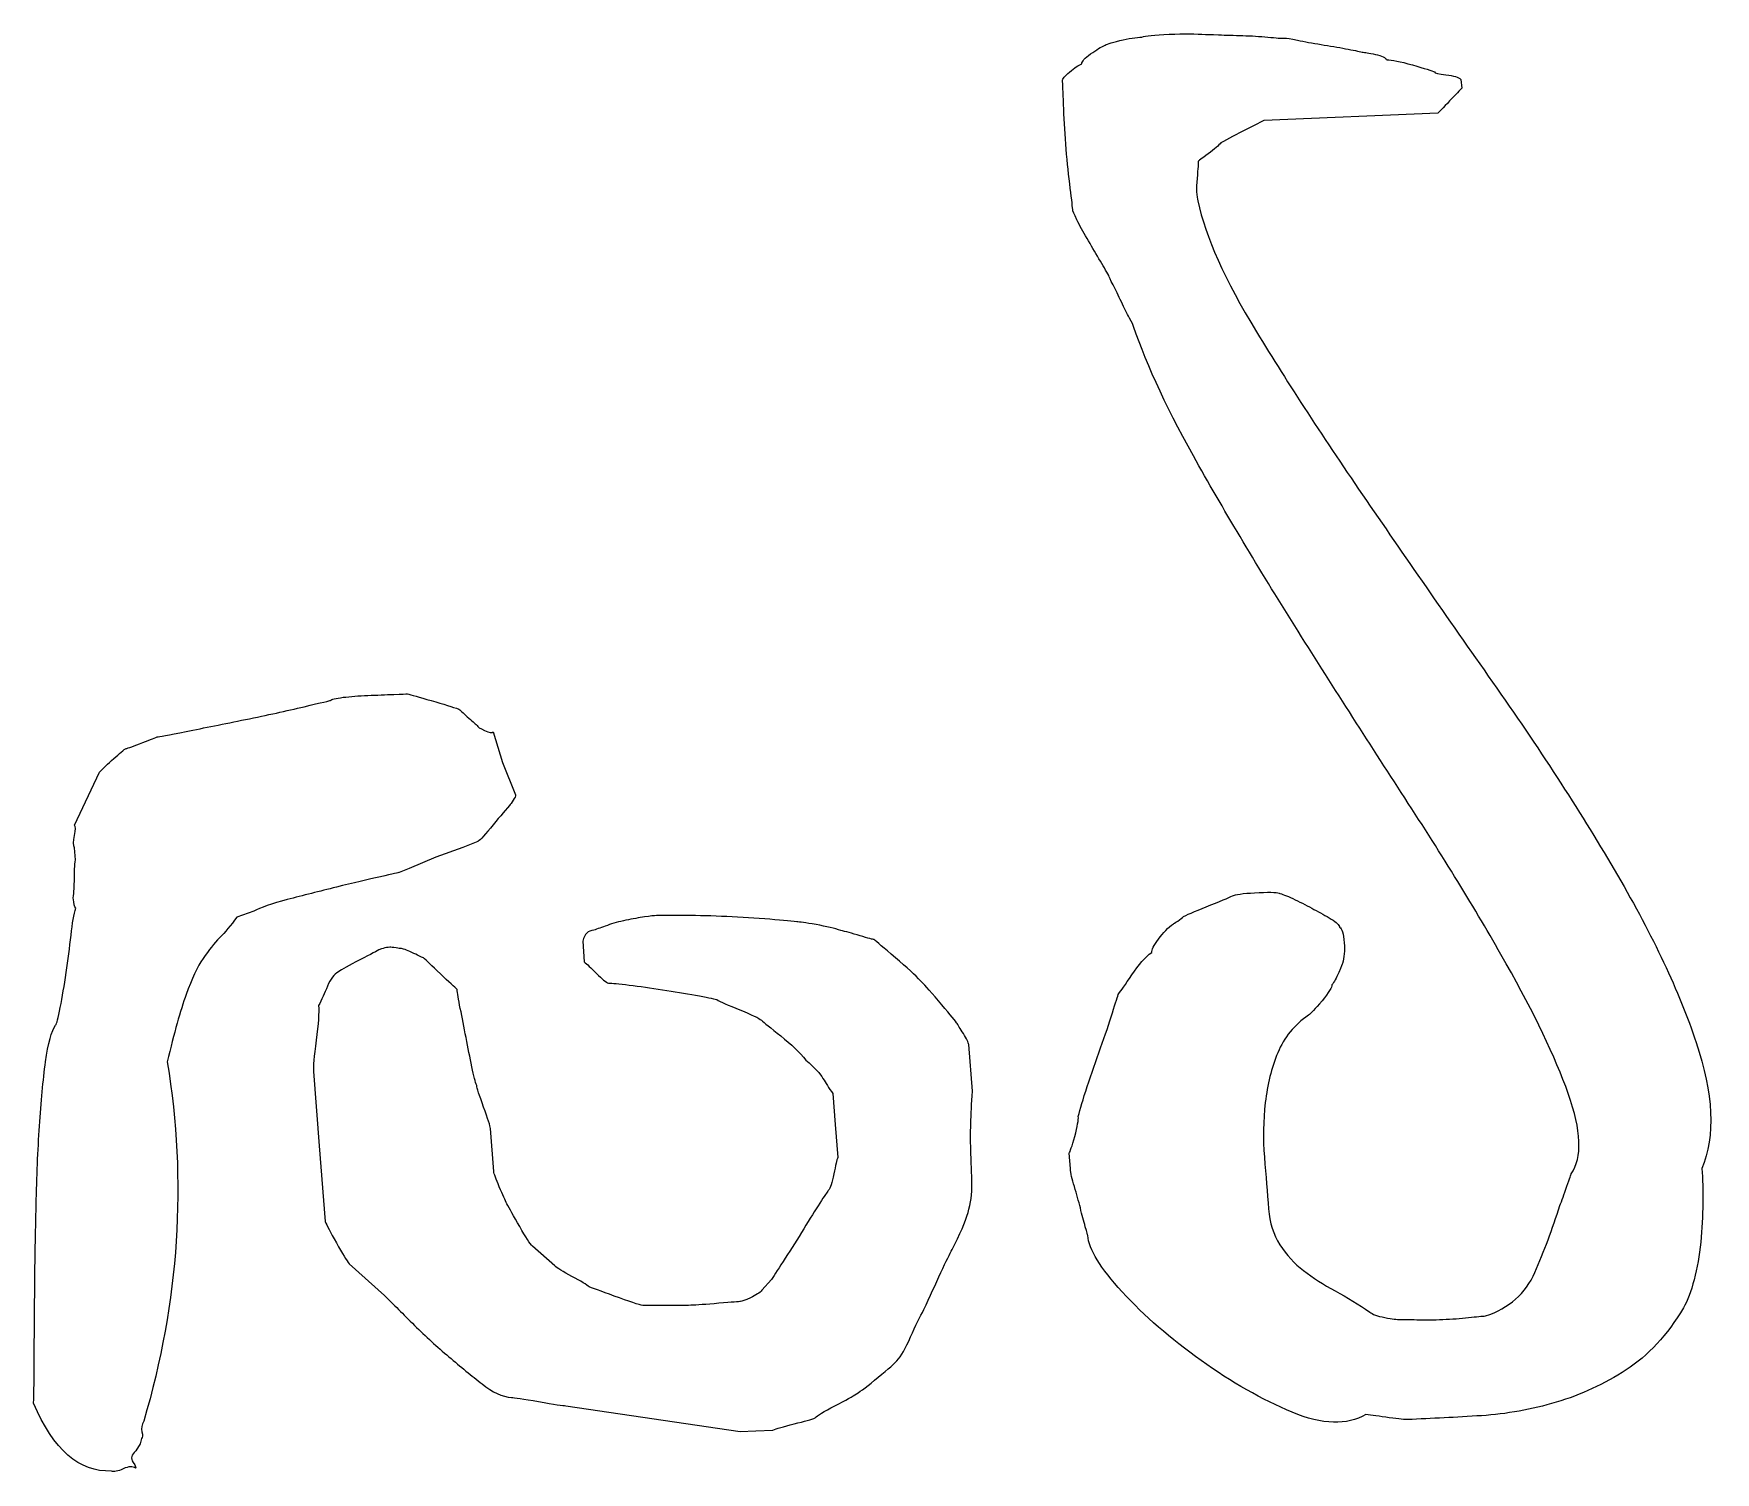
# Model space of a CAD drawing. Header units: centimetres. Extents: x -16.1 to 18, y -12.1 to -8.
# Drawn here: x -12.25 to -8.134, y -12.025 to -8.505 of the extents above; entities that cross this region are included whole.
import ezdxf

# ---------------------------------------------------------------- set-up
doc = ezdxf.new("R2010")
doc.units = ezdxf.units.CM
doc.header["$MEASUREMENT"] = 0
doc.layers.add('Layer 1', color=7, linetype='Continuous')

msp = doc.modelspace()

# ---------------------------------------------------------------- linework, layer by layer
at = {"layer": 'Layer 1', "color": 15}
for points, knots in [([(-8.98987, -11.88285), (-8.9756, -11.885), (-8.95636, -11.88775), (-8.93221, -11.89093), (-8.93221, -11.89093), (-8.90806, -11.89428), (-8.89319, -11.89575), (-8.88752, -11.89549), (-8.88752, -11.89549), (-8.82865, -11.89308), (-8.76832, -11.8899), (-8.70678, -11.88603), (-8.70678, -11.88603), (-8.64508, -11.88208), (-8.58406, -11.87108), (-8.52356, -11.85311), (-8.52356, -11.85311), (-8.46305, -11.83507), (-8.40599, -11.80868), (-8.35237, -11.77405), (-8.35237, -11.77405), (-8.29882, -11.73941), (-8.25216, -11.68879), (-8.21237, -11.62219), (-8.21237, -11.62219), (-8.20249, -11.60483), (-8.19372, -11.58188), (-8.18615, -11.55335), (-8.18615, -11.55335), (-8.17851, -11.5249), (-8.17318, -11.49423), (-8.17008, -11.46166), (-8.17008, -11.46166), (-8.16708, -11.42909), (-8.16536, -11.39728), (-8.16493, -11.36618), (-8.16493, -11.36618), (-8.16458, -11.33507), (-8.16536, -11.30696), (-8.16742, -11.28161), (-8.16742, -11.28161), (-8.13424, -11.20117), (-8.1388, -11.0983), (-8.18108, -10.973), (-8.18108, -10.973), (-8.22329, -10.84769), (-8.28748, -10.71131), (-8.37368, -10.56384), (-8.37368, -10.56384), (-8.45988, -10.41627), (-8.55845, -10.26364), (-8.66932, -10.10586), (-8.66932, -10.10586), (-8.78027, -9.94806), (-8.88657, -9.79501), (-8.98824, -9.64675), (-8.98824, -9.64675), (-9.09, -9.49842), (-9.17963, -9.36101), (-9.25715, -9.23425), (-9.25715, -9.23425), (-9.33468, -9.10765), (-9.38236, -9.00092), (-9.4005, -8.91411), (-9.4005, -8.91411), (-9.4042, -8.90294), (-9.40498, -8.88464), (-9.40274, -8.85911), (-9.40274, -8.85911), (-9.4005, -8.83367), (-9.39947, -8.81949), (-9.39973, -8.81666), (-9.39973, -8.81666), (-9.39973, -8.81666), (-9.39174, -8.81073), (-9.37575, -8.79878), (-9.37575, -8.79878), (-9.35985, -8.78684), (-9.34928, -8.7779), (-9.34412, -8.77205), (-9.34412, -8.77205), (-9.32796, -8.76295), (-9.30631, -8.75143), (-9.27923, -8.73759), (-9.27923, -8.73759), (-9.25225, -8.72384), (-9.23868, -8.71688), (-9.23868, -8.71688), (-9.23868, -8.71688), (-9.23868, -8.71688), (-8.81361, -8.69943), (-8.81361, -8.69943), (-8.81361, -8.69943), (-8.81361, -8.69943), (-8.80588, -8.69136), (-8.79015, -8.6752), (-8.79015, -8.6752), (-8.7746, -8.65904), (-8.76283, -8.64658), (-8.75508, -8.63781), (-8.75508, -8.63781), (-8.75508, -8.63781), (-8.75681, -8.61668), (-8.75681, -8.61668), (-8.75681, -8.61668), (-8.76283, -8.61134), (-8.77511, -8.60747), (-8.7935, -8.60549), (-8.7935, -8.60549), (-8.81197, -8.60344), (-8.82135, -8.60095), (-8.82161, -8.59811), (-8.82161, -8.59811), (-8.82736, -8.59561), (-8.84541, -8.58995), (-8.87566, -8.58127), (-8.87566, -8.58127), (-8.90591, -8.57267), (-8.92663, -8.56855), (-8.93789, -8.56906), (-8.93789, -8.56906), (-8.94114, -8.56356), (-8.9506, -8.559), (-8.96633, -8.5554), (-8.96633, -8.5554), (-8.98214, -8.55179), (-8.9928, -8.55015), (-8.99847, -8.55041), (-8.99847, -8.55041), (-9.00707, -8.54792), (-9.02072, -8.54492), (-9.03921, -8.54147), (-9.03921, -8.54147), (-9.05776, -8.53795), (-9.0778, -8.5346), (-9.09911, -8.53125), (-9.09911, -8.53125), (-9.12051, -8.52789), (-9.13984, -8.52437), (-9.15695, -8.52085), (-9.15695, -8.52085), (-9.17413, -8.51733), (-9.18409, -8.51569), (-9.18693, -8.51578), (-9.18693, -8.51578), (-9.19528, -8.51612), (-9.20945, -8.51526), (-9.22931, -8.51319), (-9.22931, -8.51319), (-9.24925, -8.51131), (-9.2697, -8.50994), (-9.29093, -8.50942), (-9.29093, -8.50942), (-9.31198, -8.50882), (-9.33184, -8.5083), (-9.35005, -8.50762), (-9.35005, -8.50762), (-9.36845, -8.50692), (-9.37902, -8.50667), (-9.38186, -8.50684), (-9.38186, -8.50684), (-9.40454, -8.50486), (-9.4341, -8.50469), (-9.47054, -8.50624), (-9.47054, -8.50624), (-9.50698, -8.5077), (-9.52933, -8.51002), (-9.53749, -8.51319), (-9.53749, -8.51319), (-9.55158, -8.5138), (-9.56963, -8.51664), (-9.59181, -8.5218), (-9.59181, -8.5218), (-9.6139, -8.52695), (-9.62618, -8.53099), (-9.62884, -8.53392), (-9.62884, -8.53392), (-9.63701, -8.537), (-9.64853, -8.54388), (-9.66313, -8.55437), (-9.66313, -8.55437), (-9.67774, -8.56476), (-9.68488, -8.57284), (-9.68445, -8.57852), (-9.68445, -8.57852), (-9.69261, -8.5817), (-9.70266, -8.5884), (-9.71444, -8.59879), (-9.71444, -8.59879), (-9.72639, -8.60911), (-9.73215, -8.61573), (-9.73189, -8.61856), (-9.73189, -8.61856), (-9.73129, -8.62699), (-9.73052, -8.64667), (-9.7294, -8.67777), (-9.7294, -8.67777), (-9.72836, -8.70881), (-9.72647, -8.74111), (-9.7238, -8.77489), (-9.7238, -8.77489), (-9.72123, -8.80866), (-9.71797, -8.84106), (-9.71418, -8.87192), (-9.71418, -8.87192), (-9.71031, -8.90285), (-9.70791, -8.92391), (-9.70705, -8.93517), (-9.70705, -8.93517), (-9.7068, -8.93801), (-9.70344, -8.94625), (-9.69666, -8.96017), (-9.69666, -8.96017), (-9.68995, -8.97401), (-9.6817, -8.98923), (-9.6719, -9.00572), (-9.6719, -9.00572), (-9.6622, -9.02231), (-9.65248, -9.03881), (-9.64277, -9.05531), (-9.64277, -9.05531), (-9.63306, -9.07182), (-9.6249, -9.08565), (-9.61836, -9.09665), (-9.61836, -9.09665), (-9.61818, -9.09949), (-9.61476, -9.10714), (-9.60813, -9.1195), (-9.60813, -9.1195), (-9.60152, -9.13197), (-9.59481, -9.14581), (-9.58794, -9.16102), (-9.58794, -9.16102), (-9.58115, -9.17632), (-9.57444, -9.18946), (-9.56801, -9.20047), (-9.56801, -9.20047), (-9.56147, -9.21147), (-9.5582, -9.21843), (-9.55794, -9.22127), (-9.55794, -9.22127), (-9.52494, -9.31872), (-9.47166, -9.43234), (-9.39809, -9.56194), (-9.39809, -9.56194), (-9.32461, -9.69162), (-9.24366, -9.82663), (-9.15522, -9.96697), (-9.15522, -9.96697), (-9.0668, -10.10732), (-8.97698, -10.24766), (-8.88571, -10.38783), (-8.88571, -10.38783), (-8.79445, -10.52817), (-8.71452, -10.65889), (-8.64586, -10.78031), (-8.64586, -10.78031), (-8.57719, -10.90175), (-8.52666, -11.00772), (-8.49426, -11.09812), (-8.49426, -11.09812), (-8.46176, -11.18845), (-8.45945, -11.25411), (-8.48721, -11.29467), (-8.48721, -11.29467), (-8.48721, -11.29467), (-8.49064, -11.30472), (-8.49752, -11.32476), (-8.49752, -11.32476), (-8.5044, -11.34478), (-8.51024, -11.36059), (-8.51488, -11.37202), (-8.51488, -11.37202), (-8.53292, -11.42926), (-8.5533, -11.48383), (-8.57599, -11.53547), (-8.57599, -11.53547), (-8.59867, -11.58721), (-8.63872, -11.62271), (-8.69638, -11.64204), (-8.69638, -11.64204), (-8.70473, -11.64238), (-8.71873, -11.64368), (-8.73824, -11.64591), (-8.73824, -11.64591), (-8.75784, -11.64815), (-8.7788, -11.6497), (-8.80123, -11.65056), (-8.80123, -11.65056), (-8.82366, -11.6515), (-8.84481, -11.65167), (-8.86457, -11.65116), (-8.86457, -11.65116), (-8.88425, -11.65047), (-8.89835, -11.65038), (-8.90677, -11.65073), (-8.90677, -11.65073), (-8.91244, -11.6509), (-8.92448, -11.64927), (-8.94312, -11.64583), (-8.94312, -11.64583), (-8.96169, -11.64238), (-8.97397, -11.63792), (-8.97999, -11.63251), (-8.97999, -11.63251), (-9.00681, -11.61386), (-9.0349, -11.59667), (-9.0643, -11.58094), (-9.0643, -11.58094), (-9.09369, -11.56521), (-9.11965, -11.54862), (-9.14208, -11.53118), (-9.14208, -11.53118), (-9.16459, -11.51373), (-9.18385, -11.49268), (-9.19983, -11.46793), (-9.19983, -11.46793), (-9.21581, -11.44317), (-9.22518, -11.41396), (-9.22784, -11.38018), (-9.22784, -11.38018), (-9.23093, -11.34073), (-9.2342, -11.29854), (-9.23782, -11.25351), (-9.23782, -11.25351), (-9.24134, -11.20847), (-9.24065, -11.16395), (-9.23566, -11.12004), (-9.23566, -11.12004), (-9.2306, -11.07604), (-9.22045, -11.03539), (-9.20508, -10.99809), (-9.20508, -10.99809), (-9.18968, -10.96079), (-9.16468, -10.93011), (-9.12995, -10.90604), (-9.12995, -10.90604), (-9.12463, -10.90296), (-9.11355, -10.89127), (-9.09687, -10.87081), (-9.09687, -10.87081), (-9.0802, -10.85036), (-9.07203, -10.83729), (-9.07246, -10.83171), (-9.07246, -10.83171), (-9.0673, -10.82577), (-9.06181, -10.81572), (-9.05587, -10.80137), (-9.05587, -10.80137), (-9.04995, -10.78703), (-9.04694, -10.77988), (-9.04694, -10.77988), (-9.04694, -10.77988), (-9.04248, -10.76553), (-9.04101, -10.74852), (-9.04256, -10.72884), (-9.04256, -10.72884), (-9.04436, -10.70631), (-9.04814, -10.69387), (-9.05399, -10.6912), (-9.05399, -10.6912), (-9.05442, -10.68552), (-9.06129, -10.67882), (-9.07453, -10.67083), (-9.07453, -10.67083), (-9.08785, -10.66292), (-9.10186, -10.6551), (-9.11655, -10.6472), (-9.11655, -10.6472), (-9.13125, -10.63928), (-9.14663, -10.63147), (-9.1627, -10.62374), (-9.1627, -10.62374), (-9.17886, -10.61591), (-9.19115, -10.61076), (-9.19983, -10.60826), (-9.19983, -10.60826), (-9.20284, -10.6056), (-9.21985, -10.60482), (-9.25071, -10.60612), (-9.25071, -10.60612), (-9.28147, -10.60732), (-9.30244, -10.60973), (-9.31344, -10.61291), (-9.31344, -10.61291), (-9.31886, -10.616), (-9.33725, -10.62382), (-9.36862, -10.63636), (-9.36862, -10.63636), (-9.39998, -10.64891), (-9.4225, -10.65828), (-9.43599, -10.66455), (-9.43599, -10.66455), (-9.43866, -10.66739), (-9.44321, -10.67118), (-9.44992, -10.67573), (-9.44992, -10.67573), (-9.45662, -10.6802), (-9.45997, -10.68244), (-9.45997, -10.68244), (-9.45997, -10.68244), (-9.47338, -10.69146), (-9.48567, -10.70401), (-9.49719, -10.71998), (-9.49719, -10.71998), (-9.50853, -10.73597), (-9.51403, -10.7468), (-9.5136, -10.75239), (-9.5136, -10.75239), (-9.5295, -10.76433), (-9.54574, -10.78263), (-9.56207, -10.80731), (-9.56207, -10.80731), (-9.5784, -10.83206), (-9.58923, -10.84726), (-9.59429, -10.85311), (-9.59429, -10.85311), (-9.5967, -10.85886), (-9.60186, -10.87468), (-9.60968, -10.90029), (-9.60968, -10.90029), (-9.6175, -10.92607), (-9.62713, -10.95469), (-9.63882, -10.98623), (-9.63882, -10.98623), (-9.65042, -11.01777), (-9.66125, -11.04923), (-9.67147, -11.08076), (-9.67147, -11.08076), (-9.68161, -11.11222), (-9.68891, -11.13646), (-9.69322, -11.15364), (-9.69322, -11.15364), (-9.69253, -11.16206), (-9.69545, -11.17839), (-9.70198, -11.20272), (-9.70198, -11.20272), (-9.7086, -11.22695), (-9.71307, -11.24053), (-9.71573, -11.24345), (-9.71573, -11.24345), (-9.71573, -11.24345), (-9.71272, -11.28143), (-9.71272, -11.28143), (-9.71272, -11.28143), (-9.71177, -11.29269), (-9.70852, -11.30739), (-9.70284, -11.32552), (-9.70284, -11.32552), (-9.69726, -11.34366), (-9.69236, -11.3611), (-9.68823, -11.37786), (-9.68823, -11.37786), (-9.68411, -11.39463), (-9.68007, -11.41), (-9.67611, -11.42393), (-9.67611, -11.42393), (-9.67225, -11.43785), (-9.67027, -11.44489), (-9.67027, -11.44489), (-9.67027, -11.44489), (-9.66761, -11.47867), (-9.63932, -11.52482), (-9.58553, -11.58326), (-9.58553, -11.58326), (-9.53165, -11.64178), (-9.46744, -11.69765), (-9.39294, -11.75111), (-9.39294, -11.75111), (-9.31834, -11.80447), (-9.24391, -11.84659), (-9.16975, -11.87743), (-9.16975, -11.87743), (-9.09558, -11.90829), (-9.0356, -11.91), (-8.98987, -11.88285)], [0, 0, 0, 0, 0.0083333, 0.0083333, 0.0083333, 0.0083333, 0.0166667, 0.0166667, 0.0166667, 0.0166667, 0.025, 0.025, 0.025, 0.025, 0.0333333, 0.0333333, 0.0333333, 0.0333333, 0.0416667, 0.0416667, 0.0416667, 0.0416667, 0.05, 0.05, 0.05, 0.05, 0.0583333, 0.0583333, 0.0583333, 0.0583333, 0.0666667, 0.0666667, 0.0666667, 0.0666667, 0.075, 0.075, 0.075, 0.075, 0.0833333, 0.0833333, 0.0833333, 0.0833333, 0.0916667, 0.0916667, 0.0916667, 0.0916667, 0.1, 0.1, 0.1, 0.1, 0.1083333, 0.1083333, 0.1083333, 0.1083333, 0.1166667, 0.1166667, 0.1166667, 0.1166667, 0.125, 0.125, 0.125, 0.125, 0.1333333, 0.1333333, 0.1333333, 0.1333333, 0.1416667, 0.1416667, 0.1416667, 0.1416667, 0.15, 0.15, 0.15, 0.15, 0.1583333, 0.1583333, 0.1583333, 0.1583333, 0.1666667, 0.1666667, 0.1666667, 0.1666667, 0.175, 0.175, 0.175, 0.175, 0.1833333, 0.1833333, 0.1833333, 0.1833333, 0.1916667, 0.1916667, 0.1916667, 0.1916667, 0.2, 0.2, 0.2, 0.2, 0.2083333, 0.2083333, 0.2083333, 0.2083333, 0.2166667, 0.2166667, 0.2166667, 0.2166667, 0.225, 0.225, 0.225, 0.225, 0.2333333, 0.2333333, 0.2333333, 0.2333333, 0.2416667, 0.2416667, 0.2416667, 0.2416667, 0.25, 0.25, 0.25, 0.25, 0.2583333, 0.2583333, 0.2583333, 0.2583333, 0.2666667, 0.2666667, 0.2666667, 0.2666667, 0.275, 0.275, 0.275, 0.275, 0.2833333, 0.2833333, 0.2833333, 0.2833333, 0.2916667, 0.2916667, 0.2916667, 0.2916667, 0.3, 0.3, 0.3, 0.3, 0.3083333, 0.3083333, 0.3083333, 0.3083333, 0.3166667, 0.3166667, 0.3166667, 0.3166667, 0.325, 0.325, 0.325, 0.325, 0.3333333, 0.3333333, 0.3333333, 0.3333333, 0.3416667, 0.3416667, 0.3416667, 0.3416667, 0.35, 0.35, 0.35, 0.35, 0.3583333, 0.3583333, 0.3583333, 0.3583333, 0.3666667, 0.3666667, 0.3666667, 0.3666667, 0.375, 0.375, 0.375, 0.375, 0.3833333, 0.3833333, 0.3833333, 0.3833333, 0.3916667, 0.3916667, 0.3916667, 0.3916667, 0.4, 0.4, 0.4, 0.4, 0.4083333, 0.4083333, 0.4083333, 0.4083333, 0.4166667, 0.4166667, 0.4166667, 0.4166667, 0.425, 0.425, 0.425, 0.425, 0.4333333, 0.4333333, 0.4333333, 0.4333333, 0.4416667, 0.4416667, 0.4416667, 0.4416667, 0.45, 0.45, 0.45, 0.45, 0.4583333, 0.4583333, 0.4583333, 0.4583333, 0.4666667, 0.4666667, 0.4666667, 0.4666667, 0.475, 0.475, 0.475, 0.475, 0.4833333, 0.4833333, 0.4833333, 0.4833333, 0.4916667, 0.4916667, 0.4916667, 0.4916667, 0.5, 0.5, 0.5, 0.5, 0.5083333, 0.5083333, 0.5083333, 0.5083333, 0.5166667, 0.5166667, 0.5166667, 0.5166667, 0.525, 0.525, 0.525, 0.525, 0.5333333, 0.5333333, 0.5333333, 0.5333333, 0.5416667, 0.5416667, 0.5416667, 0.5416667, 0.55, 0.55, 0.55, 0.55, 0.5583333, 0.5583333, 0.5583333, 0.5583333, 0.5666667, 0.5666667, 0.5666667, 0.5666667, 0.575, 0.575, 0.575, 0.575, 0.5833333, 0.5833333, 0.5833333, 0.5833333, 0.5916667, 0.5916667, 0.5916667, 0.5916667, 0.6, 0.6, 0.6, 0.6, 0.6083333, 0.6083333, 0.6083333, 0.6083333, 0.6166667, 0.6166667, 0.6166667, 0.6166667, 0.625, 0.625, 0.625, 0.625, 0.6333333, 0.6333333, 0.6333333, 0.6333333, 0.6416667, 0.6416667, 0.6416667, 0.6416667, 0.65, 0.65, 0.65, 0.65, 0.6583333, 0.6583333, 0.6583333, 0.6583333, 0.6666667, 0.6666667, 0.6666667, 0.6666667, 0.675, 0.675, 0.675, 0.675, 0.6833333, 0.6833333, 0.6833333, 0.6833333, 0.6916667, 0.6916667, 0.6916667, 0.6916667, 0.7, 0.7, 0.7, 0.7, 0.7083333, 0.7083333, 0.7083333, 0.7083333, 0.7166667, 0.7166667, 0.7166667, 0.7166667, 0.725, 0.725, 0.725, 0.725, 0.7333333, 0.7333333, 0.7333333, 0.7333333, 0.7416667, 0.7416667, 0.7416667, 0.7416667, 0.75, 0.75, 0.75, 0.75, 0.7583333, 0.7583333, 0.7583333, 0.7583333, 0.7666667, 0.7666667, 0.7666667, 0.7666667, 0.775, 0.775, 0.775, 0.775, 0.7833333, 0.7833333, 0.7833333, 0.7833333, 0.7916667, 0.7916667, 0.7916667, 0.7916667, 0.8, 0.8, 0.8, 0.8, 0.8083333, 0.8083333, 0.8083333, 0.8083333, 0.8166667, 0.8166667, 0.8166667, 0.8166667, 0.825, 0.825, 0.825, 0.825, 0.8333333, 0.8333333, 0.8333333, 0.8333333, 0.8416667, 0.8416667, 0.8416667, 0.8416667, 0.85, 0.85, 0.85, 0.85, 0.8583333, 0.8583333, 0.8583333, 0.8583333, 0.8666667, 0.8666667, 0.8666667, 0.8666667, 0.875, 0.875, 0.875, 0.875, 0.8833333, 0.8833333, 0.8833333, 0.8833333, 0.8916667, 0.8916667, 0.8916667, 0.8916667, 0.9, 0.9, 0.9, 0.9, 0.9083333, 0.9083333, 0.9083333, 0.9083333, 0.9166667, 0.9166667, 0.9166667, 0.9166667, 0.925, 0.925, 0.925, 0.925, 0.9333333, 0.9333333, 0.9333333, 0.9333333, 0.9416667, 0.9416667, 0.9416667, 0.9416667, 0.95, 0.95, 0.95, 0.95, 0.9583333, 0.9583333, 0.9583333, 0.9583333, 0.9666667, 0.9666667, 0.9666667, 0.9666667, 0.975, 0.975, 0.975, 0.975, 0.9833333, 0.9833333, 0.9833333, 0.9833333, 1, 1, 1, 1]), ([(-12.05942, -12.02139), (-12.05367, -12.02405), (-12.04395, -12.02216), (-12.03029, -12.01597), (-12.03029, -12.01597), (-12.0168, -12.00979), (-12.00691, -12.00935), (-12.00089, -12.01476), (-12.00089, -12.01476), (-11.99814, -12.01468), (-11.99986, -12.00987), (-12.00632, -12.00016), (-12.00632, -12.00016), (-12.01267, -11.99053), (-12.01051, -11.98133), (-11.99995, -11.9724), (-11.99995, -11.9724), (-11.99995, -11.9724), (-11.98869, -11.95496), (-11.98869, -11.95496), (-11.98869, -11.95496), (-11.98869, -11.95496), (-11.98551, -11.94216), (-11.98551, -11.94216), (-11.98551, -11.94216), (-11.98294, -11.93923), (-11.98268, -11.93364), (-11.98466, -11.92514), (-11.98466, -11.92514), (-11.9868, -11.9168), (-11.98533, -11.90829), (-11.98044, -11.8996), (-11.98044, -11.8996), (-11.89373, -11.60517), (-11.87456, -11.31229), (-11.92278, -11.02061), (-11.92278, -11.02061), (-11.90584, -10.94936), (-11.89055, -10.89436), (-11.87663, -10.85569), (-11.87663, -10.85569), (-11.86279, -10.81701), (-11.84886, -10.78754), (-11.83502, -10.76717), (-11.83502, -10.76717), (-11.82111, -10.74688), (-11.8077, -10.73004), (-11.79472, -10.71681), (-11.79472, -10.71681), (-11.78166, -10.70366), (-11.76748, -10.68672), (-11.75218, -10.66636), (-11.75218, -10.66636), (-11.75218, -10.66636), (-11.7111, -10.65201), (-11.7111, -10.65201), (-11.7111, -10.65201), (-11.69486, -10.64281), (-11.66753, -10.63328), (-11.62894, -10.62322), (-11.62894, -10.62322), (-11.59026, -10.61316), (-11.55031, -10.60301), (-11.50888, -10.59288), (-11.50888, -10.59288), (-11.46746, -10.58274), (-11.43154, -10.57414), (-11.40112, -10.56735), (-11.40112, -10.56735), (-11.37069, -10.56039), (-11.35539, -10.55695), (-11.35539, -10.55695), (-11.35539, -10.55695), (-11.35539, -10.55695), (-11.3309, -10.5475), (-11.3309, -10.5475), (-11.3309, -10.5475), (-11.3309, -10.5475), (-11.26558, -10.51932), (-11.26558, -10.51932), (-11.26558, -10.51932), (-11.26558, -10.51932), (-11.19984, -10.49551), (-11.19984, -10.49551), (-11.19984, -10.49551), (-11.19984, -10.49551), (-11.16298, -10.48125), (-11.16298, -10.48125), (-11.16298, -10.48125), (-11.16014, -10.48116), (-11.14974, -10.47025), (-11.13178, -10.44825), (-11.13178, -10.44825), (-11.11382, -10.42632), (-11.09834, -10.40811), (-11.08546, -10.39341), (-11.08546, -10.39341), (-11.08279, -10.39049), (-11.07961, -10.38611), (-11.07591, -10.38026), (-11.07591, -10.38026), (-11.07214, -10.37451), (-11.07041, -10.3702), (-11.07059, -10.36738), (-11.07059, -10.36738), (-11.07059, -10.36738), (-11.10212, -10.28822), (-11.10212, -10.28822), (-11.10212, -10.28822), (-11.10212, -10.28822), (-11.12498, -10.21294), (-11.12498, -10.21294), (-11.12498, -10.21294), (-11.12757, -10.21586), (-11.13469, -10.21475), (-11.14639, -10.20958), (-11.14639, -10.20958), (-11.15799, -10.20442), (-11.16392, -10.20048), (-11.16418, -10.19764), (-11.16418, -10.19764), (-11.16719, -10.19489), (-11.17398, -10.18887), (-11.18455, -10.17942), (-11.18455, -10.17942), (-11.1952, -10.16987), (-11.20353, -10.16249), (-11.20955, -10.15716), (-11.20955, -10.15716), (-11.22399, -10.152), (-11.24642, -10.14522), (-11.27667, -10.13662), (-11.27667, -10.13662), (-11.30693, -10.12794), (-11.32635, -10.12236), (-11.33494, -10.11995), (-11.33494, -10.11995), (-11.33778, -10.12004), (-11.34895, -10.12055), (-11.36863, -10.12132), (-11.36863, -10.12132), (-11.38823, -10.1221), (-11.40928, -10.12303), (-11.43171, -10.1239), (-11.43171, -10.1239), (-11.45423, -10.12484), (-11.47442, -10.12639), (-11.49256, -10.12846), (-11.49256, -10.12846), (-11.51069, -10.13069), (-11.52109, -10.13319), (-11.52358, -10.1361), (-11.52358, -10.1361), (-11.52358, -10.1361), (-11.54507, -10.14126), (-11.58787, -10.15149), (-11.58787, -10.15149), (-11.63066, -10.16163), (-11.67845, -10.17211), (-11.73104, -10.18276), (-11.73104, -10.18276), (-11.78372, -10.19333), (-11.83229, -10.20314), (-11.87663, -10.21199), (-11.87663, -10.21199), (-11.92089, -10.22092), (-11.94443, -10.2254), (-11.94727, -10.22549), (-11.94727, -10.22549), (-11.95543, -10.22866), (-11.96979, -10.23416), (-11.99032, -10.24207), (-11.99032, -10.24207), (-12.01078, -10.24998), (-12.02238, -10.25401), (-12.02521, -10.2541), (-12.02521, -10.2541), (-12.03321, -10.26003), (-12.04446, -10.26974), (-12.0589, -10.28298), (-12.0589, -10.28298), (-12.07335, -10.2963), (-12.08314, -10.30592), (-12.0883, -10.31168), (-12.0883, -10.31168), (-12.0883, -10.31168), (-12.14983, -10.44128), (-12.14983, -10.44128), (-12.14983, -10.44128), (-12.14691, -10.44403), (-12.14691, -10.45245), (-12.15, -10.46672), (-12.15, -10.46672), (-12.1531, -10.4809), (-12.15301, -10.49087), (-12.14974, -10.49636), (-12.14974, -10.49636), (-12.14974, -10.49636), (-12.14743, -10.52585), (-12.14743, -10.52585), (-12.14743, -10.52585), (-12.14914, -10.54011), (-12.15008, -10.55566), (-12.15008, -10.5726), (-12.15008, -10.5726), (-12.15017, -10.58953), (-12.15112, -10.60508), (-12.15284, -10.61926), (-12.15284, -10.61926), (-12.15172, -10.63336), (-12.14957, -10.64169), (-12.14665, -10.64444), (-12.14665, -10.64444), (-12.15103, -10.6588), (-12.15499, -10.68071), (-12.15826, -10.71053), (-12.15826, -10.71053), (-12.1616, -10.74036), (-12.16547, -10.77086), (-12.17003, -10.80206), (-12.17003, -10.80206), (-12.17467, -10.83335), (-12.17948, -10.86179), (-12.18446, -10.8874), (-12.18446, -10.8874), (-12.18954, -10.91301), (-12.19332, -10.92728), (-12.19589, -10.9302), (-12.19589, -10.9302), (-12.20604, -10.94472), (-12.21429, -10.97472), (-12.22047, -11.02018), (-12.22047, -11.02018), (-12.22684, -11.06564), (-12.23181, -11.11806), (-12.23551, -11.17745), (-12.23551, -11.17745), (-12.23938, -11.23692), (-12.24205, -11.30121), (-12.24368, -11.37048), (-12.24368, -11.37048), (-12.24531, -11.43975), (-12.24634, -11.50609), (-12.24703, -11.5696), (-12.24703, -11.5696), (-12.24763, -11.63319), (-12.24806, -11.69034), (-12.24832, -11.74122), (-12.24832, -11.74122), (-12.24849, -11.79201), (-12.24909, -11.83017), (-12.24978, -11.85561), (-12.24978, -11.85561), (-12.20148, -11.96939), (-12.13805, -12.02466), (-12.05942, -12.02139)], [0, 0, 0, 0, 0.0153846, 0.0153846, 0.0153846, 0.0153846, 0.0307692, 0.0307692, 0.0307692, 0.0307692, 0.0461538, 0.0461538, 0.0461538, 0.0461538, 0.0615385, 0.0615385, 0.0615385, 0.0615385, 0.0769231, 0.0769231, 0.0769231, 0.0769231, 0.0923077, 0.0923077, 0.0923077, 0.0923077, 0.1076923, 0.1076923, 0.1076923, 0.1076923, 0.1230769, 0.1230769, 0.1230769, 0.1230769, 0.1384615, 0.1384615, 0.1384615, 0.1384615, 0.1538462, 0.1538462, 0.1538462, 0.1538462, 0.1692308, 0.1692308, 0.1692308, 0.1692308, 0.1846154, 0.1846154, 0.1846154, 0.1846154, 0.2, 0.2, 0.2, 0.2, 0.2153846, 0.2153846, 0.2153846, 0.2153846, 0.2307692, 0.2307692, 0.2307692, 0.2307692, 0.2461538, 0.2461538, 0.2461538, 0.2461538, 0.2615385, 0.2615385, 0.2615385, 0.2615385, 0.2769231, 0.2769231, 0.2769231, 0.2769231, 0.2923077, 0.2923077, 0.2923077, 0.2923077, 0.3076923, 0.3076923, 0.3076923, 0.3076923, 0.3230769, 0.3230769, 0.3230769, 0.3230769, 0.3384615, 0.3384615, 0.3384615, 0.3384615, 0.3538462, 0.3538462, 0.3538462, 0.3538462, 0.3692308, 0.3692308, 0.3692308, 0.3692308, 0.3846154, 0.3846154, 0.3846154, 0.3846154, 0.4, 0.4, 0.4, 0.4, 0.4153846, 0.4153846, 0.4153846, 0.4153846, 0.4307692, 0.4307692, 0.4307692, 0.4307692, 0.4461538, 0.4461538, 0.4461538, 0.4461538, 0.4615385, 0.4615385, 0.4615385, 0.4615385, 0.4769231, 0.4769231, 0.4769231, 0.4769231, 0.4923077, 0.4923077, 0.4923077, 0.4923077, 0.5076923, 0.5076923, 0.5076923, 0.5076923, 0.5230769, 0.5230769, 0.5230769, 0.5230769, 0.5384615, 0.5384615, 0.5384615, 0.5384615, 0.5538462, 0.5538462, 0.5538462, 0.5538462, 0.5692308, 0.5692308, 0.5692308, 0.5692308, 0.5846154, 0.5846154, 0.5846154, 0.5846154, 0.6, 0.6, 0.6, 0.6, 0.6153846, 0.6153846, 0.6153846, 0.6153846, 0.6307692, 0.6307692, 0.6307692, 0.6307692, 0.6461538, 0.6461538, 0.6461538, 0.6461538, 0.6615385, 0.6615385, 0.6615385, 0.6615385, 0.6769231, 0.6769231, 0.6769231, 0.6769231, 0.6923077, 0.6923077, 0.6923077, 0.6923077, 0.7076923, 0.7076923, 0.7076923, 0.7076923, 0.7230769, 0.7230769, 0.7230769, 0.7230769, 0.7384615, 0.7384615, 0.7384615, 0.7384615, 0.7538462, 0.7538462, 0.7538462, 0.7538462, 0.7692308, 0.7692308, 0.7692308, 0.7692308, 0.7846154, 0.7846154, 0.7846154, 0.7846154, 0.8, 0.8, 0.8, 0.8, 0.8153846, 0.8153846, 0.8153846, 0.8153846, 0.8307692, 0.8307692, 0.8307692, 0.8307692, 0.8461538, 0.8461538, 0.8461538, 0.8461538, 0.8615385, 0.8615385, 0.8615385, 0.8615385, 0.8769231, 0.8769231, 0.8769231, 0.8769231, 0.8923077, 0.8923077, 0.8923077, 0.8923077, 0.9076923, 0.9076923, 0.9076923, 0.9076923, 0.9230769, 0.9230769, 0.9230769, 0.9230769, 0.9384615, 0.9384615, 0.9384615, 0.9384615, 0.9538462, 0.9538462, 0.9538462, 0.9538462, 0.9692308, 0.9692308, 0.9692308, 0.9692308, 1, 1, 1, 1]), ([(-10.94769, -11.86154), (-10.95328, -11.86171), (-10.97536, -11.85845), (-11.01387, -11.85148), (-11.01387, -11.85148), (-11.05245, -11.84461), (-11.07454, -11.84125), (-11.08012, -11.84151), (-11.08012, -11.84151), (-11.10273, -11.83962), (-11.12688, -11.82862), (-11.15241, -11.80843), (-11.15241, -11.80843), (-11.17784, -11.78832), (-11.20499, -11.76615), (-11.23362, -11.74191), (-11.23362, -11.74191), (-11.26223, -11.71767), (-11.29034, -11.69197), (-11.31776, -11.66499), (-11.31776, -11.66499), (-11.34525, -11.63783), (-11.36974, -11.61334), (-11.39106, -11.59169), (-11.39106, -11.59169), (-11.39106, -11.59169), (-11.47734, -11.51476), (-11.47734, -11.51476), (-11.47734, -11.51476), (-11.48361, -11.5066), (-11.49411, -11.48932), (-11.50888, -11.46312), (-11.50888, -11.46312), (-11.52358, -11.43691), (-11.53269, -11.41962), (-11.53621, -11.41129), (-11.53621, -11.41129), (-11.53621, -11.41129), (-11.55074, -11.22558), (-11.55074, -11.22558), (-11.55074, -11.22558), (-11.55074, -11.22558), (-11.56501, -11.04407), (-11.56501, -11.04407), (-11.56501, -11.04407), (-11.56594, -11.03282), (-11.56372, -11.00729), (-11.5583, -10.96758), (-11.5583, -10.96758), (-11.55306, -10.92779), (-11.551, -10.89952), (-11.55237, -10.88267), (-11.55237, -10.88267), (-11.54507, -10.86824), (-11.53793, -10.85242), (-11.53071, -10.83514), (-11.53071, -10.83514), (-11.52367, -10.81796), (-11.51473, -10.80627), (-11.5039, -10.80016), (-11.5039, -10.80016), (-11.49599, -10.79424), (-11.47846, -10.78427), (-11.45139, -10.77052), (-11.45139, -10.77052), (-11.42432, -10.75677), (-11.40816, -10.74826), (-11.40266, -10.74525), (-11.40266, -10.74525), (-11.40266, -10.74525), (-11.4, -10.74447), (-11.3945, -10.74276), (-11.3945, -10.74276), (-11.389, -10.74113), (-11.38341, -10.74019), (-11.37783, -10.74001), (-11.37783, -10.74001), (-11.37499, -10.73984), (-11.37009, -10.74036), (-11.36296, -10.74147), (-11.36296, -10.74147), (-11.35582, -10.74258), (-11.35222, -10.74319), (-11.35222, -10.74319), (-11.35222, -10.74319), (-11.34654, -10.74293), (-11.33717, -10.74611), (-11.32402, -10.75265), (-11.32402, -10.75265), (-11.31088, -10.75909), (-11.30134, -10.76365), (-11.2955, -10.76622), (-11.2955, -10.76622), (-11.28947, -10.77163), (-11.27572, -10.78444), (-11.2545, -10.80472), (-11.2545, -10.80472), (-11.23319, -10.82509), (-11.21952, -10.8379), (-11.21342, -10.84331), (-11.21342, -10.84331), (-11.21282, -10.85173), (-11.21024, -10.8672), (-11.2056, -10.88955), (-11.2056, -10.88955), (-11.20105, -10.91198), (-11.19632, -10.9357), (-11.19158, -10.96097), (-11.19158, -10.96097), (-11.18678, -10.98623), (-11.18205, -11.00994), (-11.1775, -11.03239), (-11.1775, -11.03239), (-11.17294, -11.05482), (-11.1689, -11.0701), (-11.16538, -11.07853), (-11.16538, -11.07853), (-11.16495, -11.08412), (-11.15936, -11.10157), (-11.14871, -11.13078), (-11.14871, -11.13078), (-11.13796, -11.16001), (-11.1323, -11.17736), (-11.13187, -11.18304), (-11.13187, -11.18304), (-11.13187, -11.18304), (-11.12352, -11.28858), (-11.12352, -11.28858), (-11.12352, -11.28858), (-11.12309, -11.29416), (-11.11871, -11.3067), (-11.11012, -11.32612), (-11.11012, -11.32612), (-11.10152, -11.34547), (-11.09543, -11.35939), (-11.09207, -11.36764), (-11.09207, -11.36764), (-11.08554, -11.37872), (-11.07496, -11.39728), (-11.06019, -11.4235), (-11.06019, -11.4235), (-11.04549, -11.44971), (-11.03509, -11.4656), (-11.02899, -11.47094), (-11.02899, -11.47094), (-11.02899, -11.47094), (-10.97459, -11.51958), (-10.97459, -11.51958), (-10.97459, -11.51958), (-10.96849, -11.5249), (-10.95448, -11.53359), (-10.9324, -11.54537), (-10.9324, -11.54537), (-10.91031, -11.55714), (-10.8963, -11.56573), (-10.89028, -11.57114), (-10.89028, -11.57114), (-10.87585, -11.57621), (-10.85119, -11.58506), (-10.81638, -11.59778), (-10.81638, -11.59778), (-10.78157, -11.61042), (-10.76146, -11.6167), (-10.75587, -11.61644), (-10.75587, -11.61644), (-10.75303, -11.61635), (-10.73679, -11.61635), (-10.70732, -11.61653), (-10.70732, -11.61653), (-10.67767, -11.61677), (-10.65592, -11.61661), (-10.64183, -11.61601), (-10.64183, -11.61601), (-10.62782, -11.6154), (-10.6047, -11.61378), (-10.57265, -11.61102), (-10.57265, -11.61102), (-10.54041, -11.60835), (-10.52289, -11.60689), (-10.52014, -11.60681), (-10.52014, -11.60681), (-10.51738, -11.60672), (-10.50914, -11.60355), (-10.49556, -11.59735), (-10.49556, -11.59735), (-10.48198, -11.59108), (-10.47261, -11.58506), (-10.46746, -11.57923), (-10.46746, -11.57923), (-10.46746, -11.57923), (-10.44417, -11.55284), (-10.44417, -11.55284), (-10.44417, -11.55284), (-10.4366, -11.54124), (-10.42534, -11.52387), (-10.41022, -11.50067), (-10.41022, -11.50067), (-10.39527, -11.47746), (-10.38014, -11.45357), (-10.36527, -11.42891), (-10.36527, -11.42891), (-10.35024, -11.40434), (-10.33708, -11.38336), (-10.32583, -11.36591), (-10.32583, -11.36591), (-10.31457, -11.34855), (-10.3076, -11.33832), (-10.30502, -11.33541), (-10.30502, -11.33541), (-10.29987, -11.32956), (-10.29531, -11.3159), (-10.29137, -11.29459), (-10.29137, -11.29459), (-10.28741, -11.27327), (-10.28423, -11.25969), (-10.2819, -11.25403), (-10.2819, -11.25403), (-10.2819, -11.25403), (-10.28818, -11.17375), (-10.28818, -11.17375), (-10.28818, -11.17375), (-10.28818, -11.17375), (-10.29411, -11.09778), (-10.29411, -11.09778), (-10.29411, -11.09778), (-10.30366, -11.08412), (-10.31164, -11.07165), (-10.31808, -11.06066), (-10.31808, -11.06066), (-10.32471, -11.04966), (-10.33846, -11.0347), (-10.35978, -11.0158), (-10.35978, -11.0158), (-10.37524, -10.99672), (-10.39578, -10.97703), (-10.4213, -10.95693), (-10.4213, -10.95693), (-10.44683, -10.93682), (-10.46264, -10.92401), (-10.46874, -10.91868), (-10.46874, -10.91868), (-10.47467, -10.91318), (-10.49229, -10.90475), (-10.52134, -10.89332), (-10.52134, -10.89332), (-10.55038, -10.88172), (-10.5693, -10.87339), (-10.57823, -10.86806), (-10.57823, -10.86806), (-10.58682, -10.86566), (-10.60393, -10.86204), (-10.62971, -10.85749), (-10.62971, -10.85749), (-10.65541, -10.85285), (-10.68248, -10.84838), (-10.71093, -10.84383), (-10.71093, -10.84383), (-10.73946, -10.83944), (-10.76653, -10.83557), (-10.79214, -10.83231), (-10.79214, -10.83231), (-10.81776, -10.82913), (-10.83468, -10.82775), (-10.8431, -10.82818), (-10.8431, -10.82818), (-10.84895, -10.82552), (-10.85874, -10.81753), (-10.87249, -10.80395), (-10.87249, -10.80395), (-10.88616, -10.79037), (-10.89604, -10.78092), (-10.90214, -10.77551), (-10.90214, -10.77551), (-10.90214, -10.77551), (-10.90412, -10.75015), (-10.90412, -10.75015), (-10.90412, -10.75015), (-10.90412, -10.75015), (-10.9061, -10.72489), (-10.9061, -10.72489), (-10.9061, -10.72489), (-10.90179, -10.70769), (-10.89269, -10.69885), (-10.87868, -10.69833), (-10.87868, -10.69833), (-10.87043, -10.69515), (-10.85952, -10.69111), (-10.84576, -10.68638), (-10.84576, -10.68638), (-10.8321, -10.68157), (-10.81698, -10.67744), (-10.80039, -10.67392), (-10.80039, -10.67392), (-10.78371, -10.67049), (-10.76842, -10.66765), (-10.7545, -10.66576), (-10.7545, -10.66576), (-10.74066, -10.66369), (-10.73087, -10.66258), (-10.72519, -10.66232), (-10.72519, -10.66232), (-10.71676, -10.66197), (-10.69718, -10.66189), (-10.66616, -10.66206), (-10.66616, -10.66206), (-10.63512, -10.66223), (-10.60204, -10.66301), (-10.56672, -10.6643), (-10.56672, -10.6643), (-10.53148, -10.66567), (-10.49616, -10.66782), (-10.46067, -10.67057), (-10.46067, -10.67057), (-10.42534, -10.67332), (-10.39904, -10.67581), (-10.38194, -10.67796), (-10.38194, -10.67796), (-10.37644, -10.67771), (-10.3608, -10.67994), (-10.33502, -10.68449), (-10.33502, -10.68449), (-10.30932, -10.68914), (-10.2893, -10.69387), (-10.27478, -10.69893), (-10.27478, -10.69893), (-10.26335, -10.70125), (-10.24753, -10.70564), (-10.22734, -10.71182), (-10.22734, -10.71182), (-10.20723, -10.71809), (-10.19571, -10.7211), (-10.19287, -10.72093), (-10.19287, -10.72093), (-10.18686, -10.72644), (-10.16941, -10.74122), (-10.1408, -10.76545), (-10.1408, -10.76545), (-10.11218, -10.78968), (-10.09172, -10.8086), (-10.07935, -10.82226), (-10.07935, -10.82226), (-10.07324, -10.82758), (-10.05864, -10.844), (-10.03535, -10.87124), (-10.03535, -10.87124), (-10.01215, -10.89848), (-9.99736, -10.9162), (-9.99117, -10.92453), (-9.99117, -10.92453), (-9.98791, -10.92994), (-9.98223, -10.93897), (-9.97424, -10.95125), (-9.97424, -10.95125), (-9.96624, -10.96362), (-9.96195, -10.97266), (-9.96152, -10.97823), (-9.96152, -10.97823), (-9.96152, -10.97823), (-9.95258, -11.09228), (-9.95258, -11.09228), (-9.95258, -11.09228), (-9.95636, -11.15167), (-9.95756, -11.19833), (-9.95636, -11.23219), (-9.95636, -11.23219), (-9.95507, -11.26606), (-9.95429, -11.29484), (-9.95379, -11.31891), (-9.95379, -11.31891), (-9.95328, -11.34288), (-9.95645, -11.36626), (-9.96307, -11.38912), (-9.96307, -11.38912), (-9.96969, -11.41198), (-9.98275, -11.44214), (-10.00234, -11.4797), (-10.00234, -11.4797), (-10.00733, -11.48838), (-10.01643, -11.50712), (-10.02967, -11.53582), (-10.02967, -11.53582), (-10.04282, -11.56461), (-10.05666, -11.59486), (-10.07109, -11.62649), (-10.07109, -11.62649), (-10.08098, -11.64376), (-10.0919, -11.66611), (-10.10384, -11.69344), (-10.10384, -11.69344), (-10.1157, -11.72077), (-10.12688, -11.74027), (-10.13718, -11.75197), (-10.13718, -11.75197), (-10.14234, -11.75789), (-10.15755, -11.77113), (-10.18264, -11.79201), (-10.18264, -11.79201), (-10.20775, -11.81281), (-10.22562, -11.82622), (-10.23644, -11.83232), (-10.23644, -11.83232), (-10.24436, -11.83825), (-10.26189, -11.84822), (-10.28896, -11.86196), (-10.28896, -11.86196), (-10.31603, -11.87571), (-10.3321, -11.8856), (-10.33734, -11.89144), (-10.33734, -11.89144), (-10.34551, -11.89463), (-10.36278, -11.8996), (-10.3889, -11.90632), (-10.3889, -11.90632), (-10.41512, -11.91301), (-10.4324, -11.91792), (-10.44056, -11.92109), (-10.44056, -11.92109), (-10.44056, -11.92109), (-10.48258, -11.92281), (-10.48258, -11.92281), (-10.48258, -11.92281), (-10.48258, -11.92281), (-10.52048, -11.92436), (-10.52048, -11.92436), (-10.52048, -11.92436), (-10.52048, -11.92436), (-10.94769, -11.86154), (-10.94769, -11.86154)], [0, 0, 0, 0, 0.0092593, 0.0092593, 0.0092593, 0.0092593, 0.0185185, 0.0185185, 0.0185185, 0.0185185, 0.0277778, 0.0277778, 0.0277778, 0.0277778, 0.037037, 0.037037, 0.037037, 0.037037, 0.0462963, 0.0462963, 0.0462963, 0.0462963, 0.0555556, 0.0555556, 0.0555556, 0.0555556, 0.0648148, 0.0648148, 0.0648148, 0.0648148, 0.0740741, 0.0740741, 0.0740741, 0.0740741, 0.0833333, 0.0833333, 0.0833333, 0.0833333, 0.0925926, 0.0925926, 0.0925926, 0.0925926, 0.1018519, 0.1018519, 0.1018519, 0.1018519, 0.1111111, 0.1111111, 0.1111111, 0.1111111, 0.1203704, 0.1203704, 0.1203704, 0.1203704, 0.1296296, 0.1296296, 0.1296296, 0.1296296, 0.1388889, 0.1388889, 0.1388889, 0.1388889, 0.1481481, 0.1481481, 0.1481481, 0.1481481, 0.1574074, 0.1574074, 0.1574074, 0.1574074, 0.1666667, 0.1666667, 0.1666667, 0.1666667, 0.1759259, 0.1759259, 0.1759259, 0.1759259, 0.1851852, 0.1851852, 0.1851852, 0.1851852, 0.1944444, 0.1944444, 0.1944444, 0.1944444, 0.2037037, 0.2037037, 0.2037037, 0.2037037, 0.212963, 0.212963, 0.212963, 0.212963, 0.2222222, 0.2222222, 0.2222222, 0.2222222, 0.2314815, 0.2314815, 0.2314815, 0.2314815, 0.2407407, 0.2407407, 0.2407407, 0.2407407, 0.25, 0.25, 0.25, 0.25, 0.2592593, 0.2592593, 0.2592593, 0.2592593, 0.2685185, 0.2685185, 0.2685185, 0.2685185, 0.2777778, 0.2777778, 0.2777778, 0.2777778, 0.287037, 0.287037, 0.287037, 0.287037, 0.2962963, 0.2962963, 0.2962963, 0.2962963, 0.3055556, 0.3055556, 0.3055556, 0.3055556, 0.3148148, 0.3148148, 0.3148148, 0.3148148, 0.3240741, 0.3240741, 0.3240741, 0.3240741, 0.3333333, 0.3333333, 0.3333333, 0.3333333, 0.3425926, 0.3425926, 0.3425926, 0.3425926, 0.3518519, 0.3518519, 0.3518519, 0.3518519, 0.3611111, 0.3611111, 0.3611111, 0.3611111, 0.3703704, 0.3703704, 0.3703704, 0.3703704, 0.3796296, 0.3796296, 0.3796296, 0.3796296, 0.3888889, 0.3888889, 0.3888889, 0.3888889, 0.3981481, 0.3981481, 0.3981481, 0.3981481, 0.4074074, 0.4074074, 0.4074074, 0.4074074, 0.4166667, 0.4166667, 0.4166667, 0.4166667, 0.4259259, 0.4259259, 0.4259259, 0.4259259, 0.4351852, 0.4351852, 0.4351852, 0.4351852, 0.4444444, 0.4444444, 0.4444444, 0.4444444, 0.4537037, 0.4537037, 0.4537037, 0.4537037, 0.462963, 0.462963, 0.462963, 0.462963, 0.4722222, 0.4722222, 0.4722222, 0.4722222, 0.4814815, 0.4814815, 0.4814815, 0.4814815, 0.4907407, 0.4907407, 0.4907407, 0.4907407, 0.5, 0.5, 0.5, 0.5, 0.5092593, 0.5092593, 0.5092593, 0.5092593, 0.5185185, 0.5185185, 0.5185185, 0.5185185, 0.5277778, 0.5277778, 0.5277778, 0.5277778, 0.537037, 0.537037, 0.537037, 0.537037, 0.5462963, 0.5462963, 0.5462963, 0.5462963, 0.5555556, 0.5555556, 0.5555556, 0.5555556, 0.5648148, 0.5648148, 0.5648148, 0.5648148, 0.5740741, 0.5740741, 0.5740741, 0.5740741, 0.5833333, 0.5833333, 0.5833333, 0.5833333, 0.5925926, 0.5925926, 0.5925926, 0.5925926, 0.6018519, 0.6018519, 0.6018519, 0.6018519, 0.6111111, 0.6111111, 0.6111111, 0.6111111, 0.6203704, 0.6203704, 0.6203704, 0.6203704, 0.6296296, 0.6296296, 0.6296296, 0.6296296, 0.6388889, 0.6388889, 0.6388889, 0.6388889, 0.6481481, 0.6481481, 0.6481481, 0.6481481, 0.6574074, 0.6574074, 0.6574074, 0.6574074, 0.6666667, 0.6666667, 0.6666667, 0.6666667, 0.6759259, 0.6759259, 0.6759259, 0.6759259, 0.6851852, 0.6851852, 0.6851852, 0.6851852, 0.6944444, 0.6944444, 0.6944444, 0.6944444, 0.7037037, 0.7037037, 0.7037037, 0.7037037, 0.712963, 0.712963, 0.712963, 0.712963, 0.7222222, 0.7222222, 0.7222222, 0.7222222, 0.7314815, 0.7314815, 0.7314815, 0.7314815, 0.7407407, 0.7407407, 0.7407407, 0.7407407, 0.75, 0.75, 0.75, 0.75, 0.7592593, 0.7592593, 0.7592593, 0.7592593, 0.7685185, 0.7685185, 0.7685185, 0.7685185, 0.7777778, 0.7777778, 0.7777778, 0.7777778, 0.787037, 0.787037, 0.787037, 0.787037, 0.7962963, 0.7962963, 0.7962963, 0.7962963, 0.8055556, 0.8055556, 0.8055556, 0.8055556, 0.8148148, 0.8148148, 0.8148148, 0.8148148, 0.8240741, 0.8240741, 0.8240741, 0.8240741, 0.8333333, 0.8333333, 0.8333333, 0.8333333, 0.8425926, 0.8425926, 0.8425926, 0.8425926, 0.8518519, 0.8518519, 0.8518519, 0.8518519, 0.8611111, 0.8611111, 0.8611111, 0.8611111, 0.8703704, 0.8703704, 0.8703704, 0.8703704, 0.8796296, 0.8796296, 0.8796296, 0.8796296, 0.8888889, 0.8888889, 0.8888889, 0.8888889, 0.8981481, 0.8981481, 0.8981481, 0.8981481, 0.9074074, 0.9074074, 0.9074074, 0.9074074, 0.9166667, 0.9166667, 0.9166667, 0.9166667, 0.9259259, 0.9259259, 0.9259259, 0.9259259, 0.9351852, 0.9351852, 0.9351852, 0.9351852, 0.9444444, 0.9444444, 0.9444444, 0.9444444, 0.9537037, 0.9537037, 0.9537037, 0.9537037, 0.962963, 0.962963, 0.962963, 0.962963, 0.9722222, 0.9722222, 0.9722222, 0.9722222, 0.9814815, 0.9814815, 0.9814815, 0.9814815, 1, 1, 1, 1])]:
    msp.add_open_spline(points, degree=3, knots=knots, dxfattribs=at)

doc.saveas('drawing.dxf')
